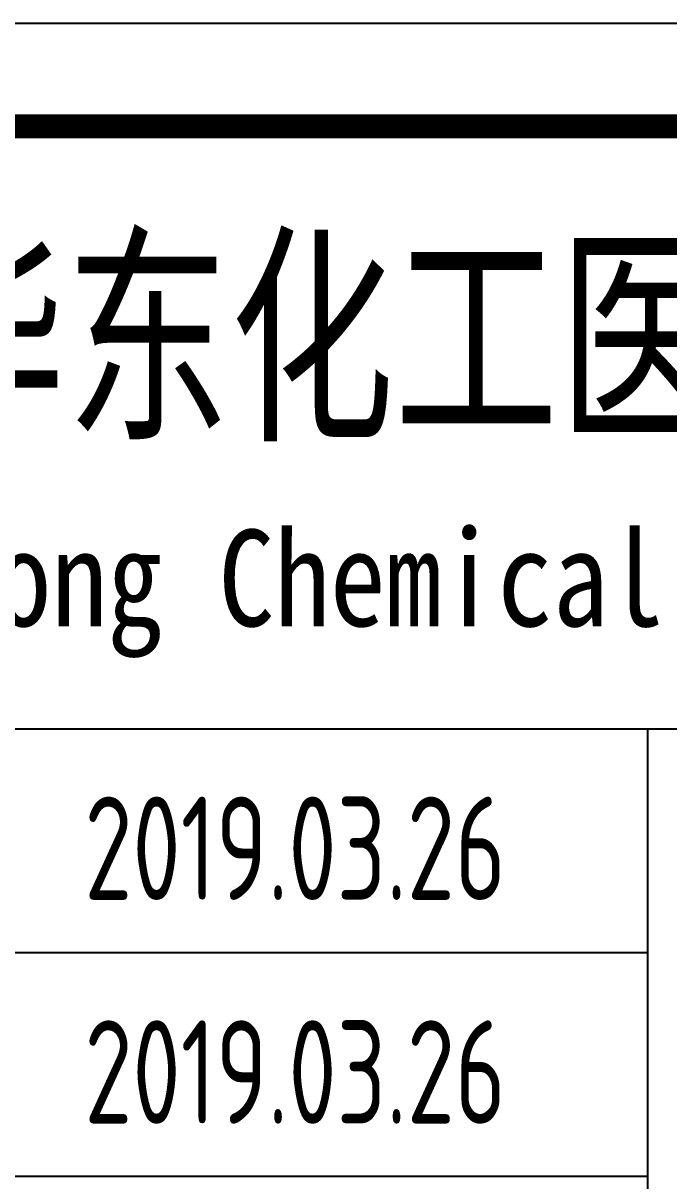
# Model space of a CAD drawing. Extents: x 4796190 to 4921527, y -485691 to -238224.
# Drawn here: x 4890062 to 4891938, y -355847 to -352484 of the extents above; entities that cross this region are included whole.
import ezdxf
from ezdxf.enums import TextEntityAlignment as Align

# ---------------------------------------------------------------- set-up
doc = ezdxf.new("R2010")
doc.units = 0
doc.header["$LTSCALE"] = 1000
doc.header["$MEASUREMENT"] = 0
doc.layers.get('0').update_dxf_attribs({"linetype": 'CONTINUOUS'})
doc.layers.add('图层线', color=8, linetype='CONTINUOUS')
doc.styles.add('AHD', font='sceie.shx', dxfattribs={"width": 0.7, "bigfont": 'sceic.shx'})
doc.styles.add('宋体', font='', dxfattribs={"width": 0.7})
doc.styles.get('宋体').set_extended_font_data('SimSun')

msp = doc.modelspace()

# ---------------------------------------------------------------- linework, layer by layer
for p, q in [((4886377.2, -354533.9), (4897377.2, -354533.9)), ((4891877.2, -357783.9), (4891877.2, -354533.9)), ((4891877.2, -357783.9), (4891877.2, -354533.9)), ((4886377.2, -355183.9), (4891877.2, -355183.9)), ((4886377.2, -355833.9), (4891877.2, -355833.9))]:
    msp.add_line(p, q)
at = {"const_width": 70}
msp.add_lwpolyline([(4904377.2, -352783.9), (4886377.2, -352783.9)], dxfattribs=at)
at = {"layer": '图层线'}
msp.add_line((4823777.2, -352483.9), (4904377.2, -352483.9), dxfattribs=at)

# ---------------------------------------------------------------- texts
for s, height, style, width, p in [('安徽华东化工医药工程有限责任公司', 500, '宋体', 0.7, (4892572.1, -353383.9)), ('Anhui Huadong Chemical & Medical Engineering Co.,Ltd', 280, '宋体', 0.85, (4892572.1, -354133.9)), ('2019.03.26', 300, 'AHD', 0.8, (4890852, -354880.6)), ('2019.03.26', 300, 'AHD', 0.8, (4890852, -355530.6))]:
    msp.add_text(s, height=height, dxfattribs=dict(style=style, width=width)).set_placement(p, align=Align.MIDDLE)

doc.saveas('drawing.dxf')
